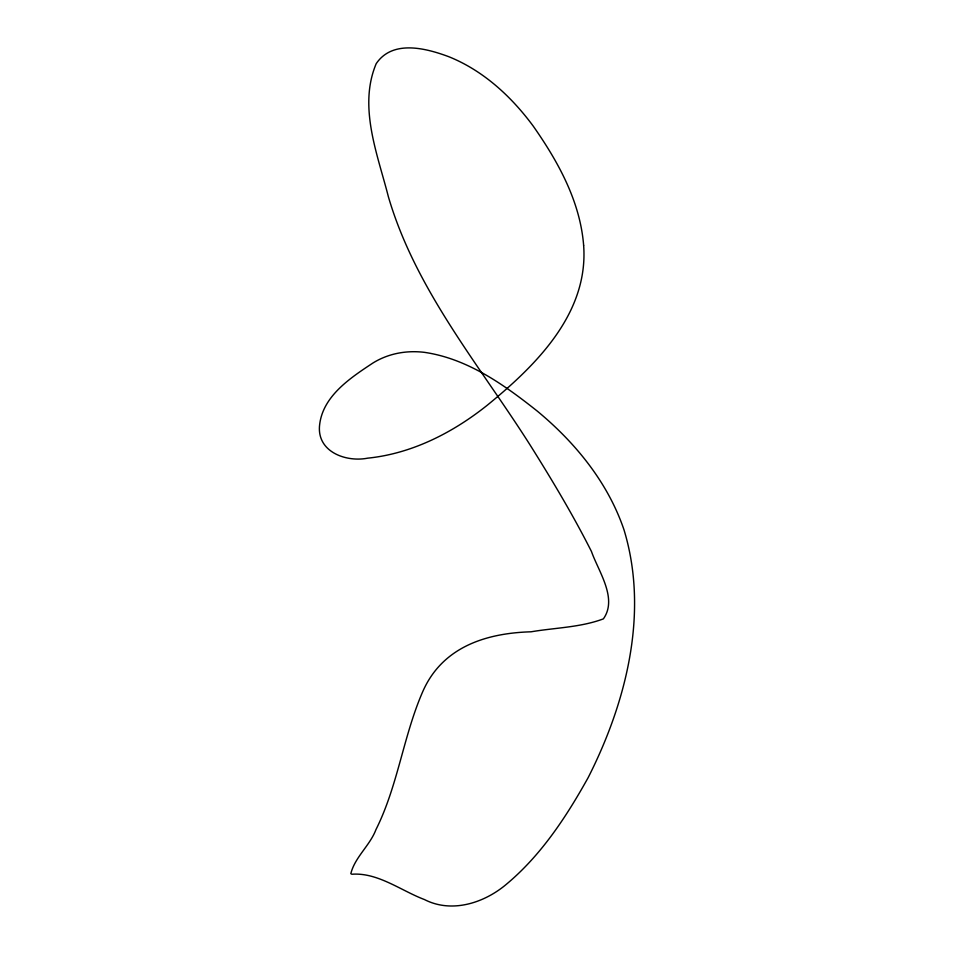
<?xml version="1.0" encoding="UTF-8"?>
<svg xmlns="http://www.w3.org/2000/svg" width="954" height="954" viewBox="0 0 954 954"><rect width="100%" height="100%" fill="white"/><g stroke="black" fill="none" stroke-linecap="round" stroke-linejoin="round"><path stroke-width="1.43" d="M583.633 245.297C588.737 313.532 535.85 365.525 487.244 405.247C452.804 432.711 411.913 453.675 367.624 458.17C346.541 462.32 317.932 452.375 319.435 426.832C321.653 396.792 349.915 378.225 372.752 363.128A103.056 86.051 52.4 0 1 424.363 352.336C467.436 358.597 504.058 384.724 537.329 411.15C575.429 442.716 607.925 482.521 623.999 529.828C649.173 612.611 626.265 702.478 588.177 777.582C565.949 817.518 540.179 856.728 504.427 885.884C482.342 903.593 450.992 913.181 424.447 899.55C401.014 890.702 377.808 872.314 351.847 874.234L350.822 873.661C354.852 857.217 369.973 845.494 375.959 829.598C397.842 785.917 403.268 736.393 422.634 691.865C442.096 647.086 485.824 633.11 531.068 631.798C555.097 627.72 580.449 627.47 603.381 618.872C617.918 598.456 598.408 571.398 591.468 551.495C572.949 514.826 551.782 479.552 529.947 444.767C478.944 364.404 415.598 289.694 388.361 196.679C377.557 154.19 358.084 106.681 376.198 63.668C392.559 39.424 425.961 48.213 448.75 56.691C483.273 70.548 511.368 96.521 533.238 126.119C558.09 161.608 580.139 201.294 583.633 245.297"/></g></svg>
